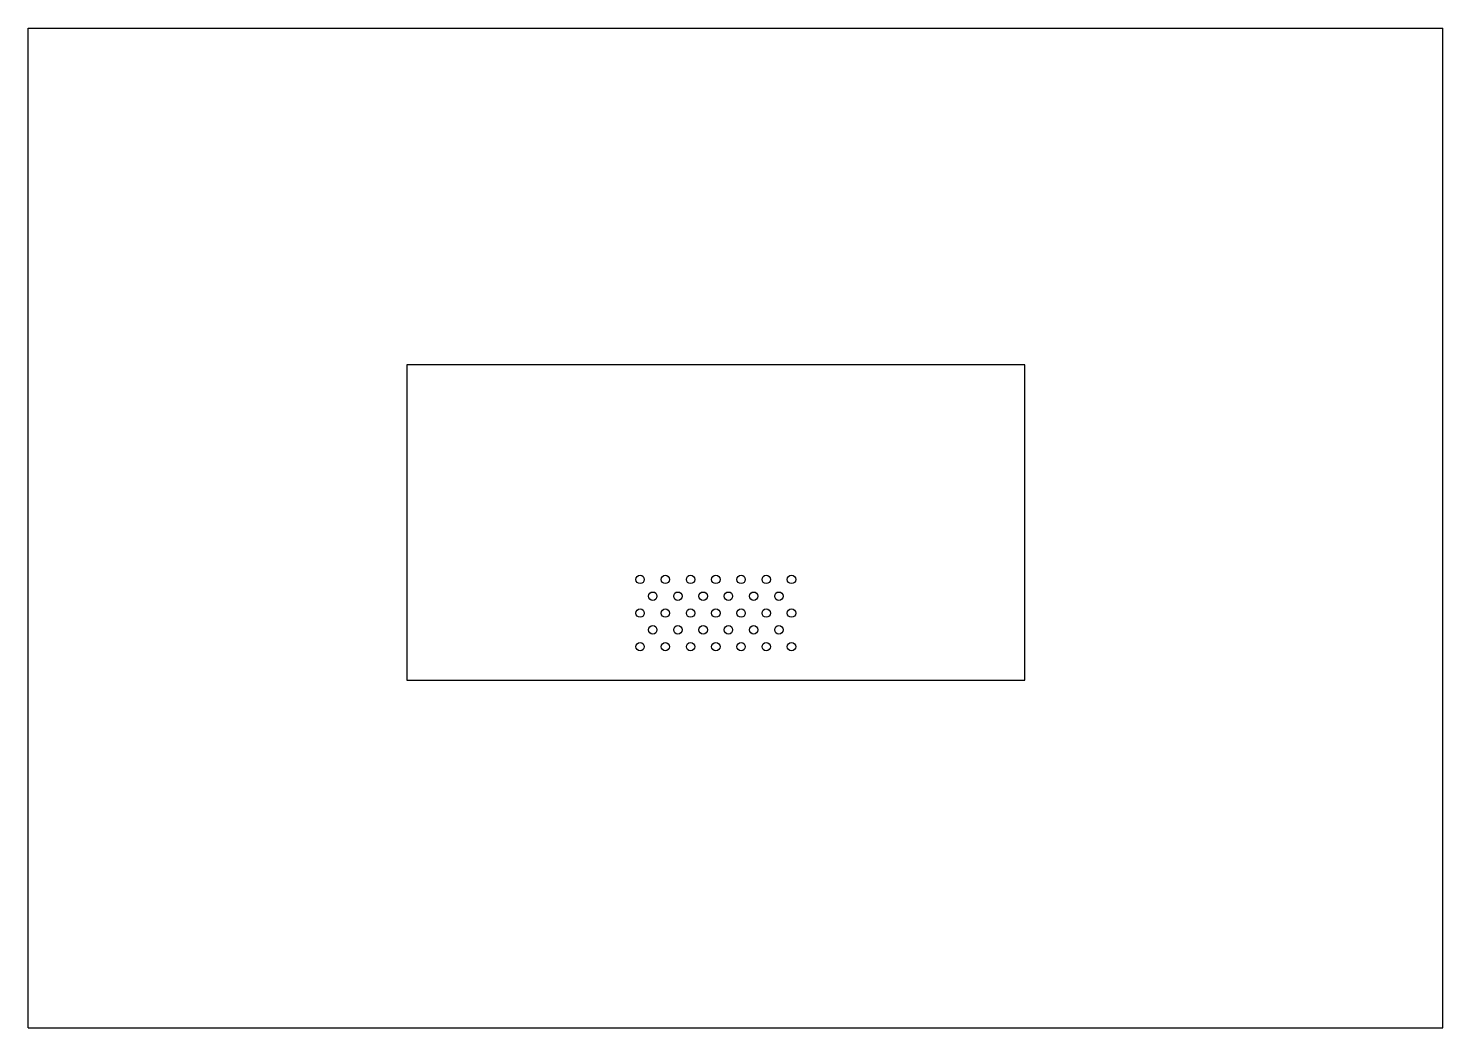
# Model space of a CAD drawing. Extents: x 0 to 841, y 0 to 594.
import ezdxf

# ---------------------------------------------------------------- set-up
doc = ezdxf.new("R2010")
doc.units = 0
doc.header["$LTSCALE"] = 46.255
doc.layers.get('0').update_dxf_attribs({"linetype": 'CONTINUOUS'})
doc.layers.add('AXES', color=7, linetype='CONTINUOUS')

msp = doc.modelspace()

# ---------------------------------------------------------------- linework, layer by layer
at = {"color": 7, "linetype": 'CONTINUOUS'}
for p, q in [((0, 0), (0, 594)), ((0, 594), (841, 594)), ((841, 0), (841, 594)), ((225.04, 393.96), (225.04, 206.46)), ((592.54, 393.96), (225.04, 393.96)), ((592.54, 206.46), (592.54, 393.96)), ((225.04, 206.46), (592.54, 206.46)), ((0, 0), (841, 0))]:
    msp.add_line(p, q, dxfattribs=at)
at = {"layer": 'AXES', "color": 7, "linetype": 'CONTINUOUS'}
for centre in [(363.79, 266.46), (378.79, 266.46), (393.79, 266.46), (408.79, 266.46), (423.79, 266.46), (438.79, 266.46), (453.79, 266.46), (371.29, 256.46), (386.29, 256.46), (401.29, 256.46), (416.29, 256.46), (431.29, 256.46), (446.29, 256.46), (363.79, 246.46), (378.79, 246.46), (393.79, 246.46), (408.79, 246.46), (423.79, 246.46), (438.79, 246.46), (453.79, 246.46), (371.29, 236.46), (386.29, 236.46), (401.29, 236.46), (416.29, 236.46), (431.29, 236.46), (446.29, 236.46), (363.79, 226.46), (378.79, 226.46), (393.79, 226.46), (408.79, 226.46), (423.79, 226.46), (438.79, 226.46), (453.79, 226.46)]:
    msp.add_circle(centre, 2.5, dxfattribs=at)

doc.saveas('drawing.dxf')
